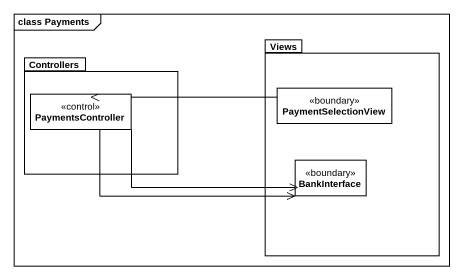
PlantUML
@startuml
mainframe class Payments
hide circle
hide empty members
package Views {
  class PaymentSelectionView <<boundary>>
  class BankInterface <<boundary>>
}
package Controllers {
  class PaymentsController <<control>>
}
PaymentsController -right-> BankInterface
PaymentsController -right-> BankInterface
PaymentSelectionView -left-> PaymentsController
@enduml
